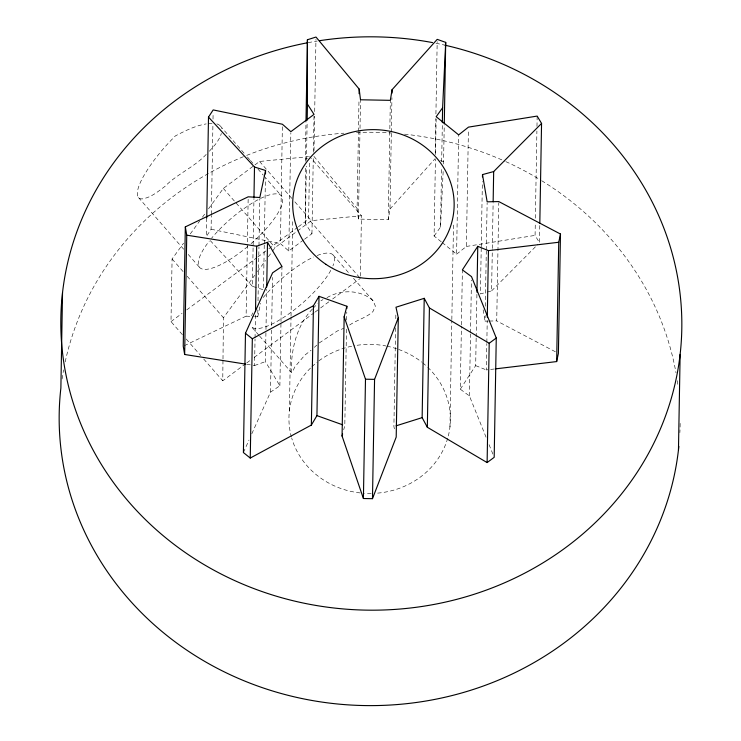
<?xml version="1.0" encoding="UTF-8"?>
<svg xmlns="http://www.w3.org/2000/svg" width="741" height="741" viewBox="0 0 741 741"><rect width="100%" height="100%" fill="white"/><g stroke="black" fill="none" stroke-linecap="round" stroke-linejoin="round"><path stroke-width="0.56" stroke-dasharray="3.71 2.78" d="M245.836 363.618L222.754 380.8L222.976 360.154M222.995 359.015L223.449 317.722L254.719 275.291M182.406 334.673L170.995 321.613L172.088 258.97L183.555 243.187M206.739 218.049L206.415 236.407L211.092 229.228L211.333 215.464M211.352 214.316L212.936 123.682M213.01 119.097L213.112 113.354M184.268 345.714L246.114 316.138L248.152 199.116M256.432 287.591L252.412 286.332L253.941 199.144M246.679 364.285L254.571 365.526L255.034 339.146M255.052 337.998L255.45 315.055M254.571 316.629L257.738 316.824L257.859 309.933M258.016 300.763L258.961 246.836M258.98 245.688L259.804 198.653M264.25 245.039L263.472 289.787L257.442 287.906M264.268 243.9L265.408 178.507M251.81 433.8L270.511 392.146L279.876 385.765L265.426 361.617L265.963 330.643M265.982 329.495L266.686 289.342M270.511 392.146L271.586 330.19M271.669 325.605L272.512 277.421M303.606 239.917L288.777 250.977L280.431 243.65L282.367 126.535M279.876 385.765L280.978 322.668M280.996 321.52L281.96 266.454M288.777 250.977L290.843 132.815M289.388 410.912L291.018 317.38M291.037 316.231L292.686 221.55M305.338 161.353L305.977 122.358M304.532 239.232L311.952 233.702L305.366 223.458L306.366 166.095M306.468 160.362L307.126 122.506M359.58 277.505L308.589 219.179L309.599 161.093M311.952 233.702L313.286 156.833M313.369 152.248L314.008 115.531M314.017 150.627L314.61 116.207M314.693 111.622L315.953 39.347M346.473 329.208L344.797 425.575L343.704 429.761M346.64 320.029L346.779 311.998M391.313 133.297L389.988 209.018L388.256 219.651L358.422 219.095L357.097 208.397L358.422 132.676M358.44 131.528L359.005 99.405M358.422 219.095L359.987 129.61M360.006 128.462L360.506 99.776M360.385 276.097L361.432 215.733L309.682 156.546M388.256 219.651L390.34 100.341M391.331 132.157L391.933 97.738M395.62 327.865L393.897 426.529L394.592 429.697M395.777 318.686L395.861 314.101M435.236 152.933L435.838 118.514M435.921 113.919L437.181 41.644M441.293 241.844L434.096 236.027L435.439 159.167M435.523 154.573L436.143 119.014M434.096 236.027L440.534 227.079L441.571 167.42M441.673 161.686L442.349 122.682M443.507 163.993L444.257 124.988M449.963 426.964L451.815 320.742M451.834 319.584L453.529 222.596M442.192 242.566L456.595 254.191L458.67 134.881M486.068 437.218L469.424 395.926L460.309 389.192L461.411 326.096M461.43 324.947L462.393 269.881M456.595 254.191L466.385 246.447L468.423 129.425M469.424 395.926L470.507 333.978M470.526 332.829L471.443 280.052M460.309 389.192L475.676 365.628L476.157 338.091M476.176 336.951L476.935 293.353M481.224 248.022L480.418 293.908L486.003 292.399M481.242 246.873L482.382 181.48M488.245 321.075L485.068 321.14L485.17 315.397M485.327 306.228L486.291 251.153M486.309 250.013L487.133 202.969M494.303 368.999L486.365 369.944L486.828 343.565M486.846 342.416L487.226 320.621M487.124 292.093L491.589 290.889L492.311 249.587M492.33 248.439L493.135 202.552M555.361 351.762L496.72 320.899L498.786 202.728M539.781 225.533L539.485 242.742L535.076 235.388L535.298 222.772M535.373 218.187L536.901 130.99M536.975 126.405L537.16 116.078M440.534 227.079L443.183 170.875M257.738 316.824L260.6 303.301M243.4 452.547L249.013 440.052M190.298 233.906L199.737 220.911M202.441 217.196L205.813 212.556M208.508 208.842L223.347 188.427L253.987 165.614M257.433 271.595L265.593 260.526M268.307 256.84L271.706 252.227M272.392 251.31L275.106 247.614L311.313 220.661L361.432 215.733M209.333 151.257L215.335 144.449A53.954 17.506 -33.5 0 0 221.327 133.436M389.988 209.018L435.134 158.667M312.406 309.034C296.511 325.595 290.944 350.002 291.324 372.334L292.834 371.232L294.751 367.017L304.718 355.235L311.072 350.261M313.156 308.256L317.676 303.551M491.589 290.889L537.855 244.373M206.211 154.415C194.133 167.318 177.21 173.894 164.919 186.426C157.99 191.586 150.979 197.569 142.17 198.921A53.954 14.033 -48.7 0 1 142.531 178.044C151.22 162.39 162.751 148.515 175.404 135.909C185.167 130.796 195.226 125.748 206.211 123.904M314.323 347.344L316.759 345.158M254.913 164.928L259.563 161.464L308.543 156.657M170.995 321.613L182.073 313.36M186.686 309.923L256.868 257.683M257.794 256.988L267.955 249.43M268.881 248.744L297.502 227.431M298.428 226.746L308.589 219.179M246.762 362.933L250.449 360.182M254.144 357.431L314.175 312.748M315.092 312.063L319.714 308.617M320.631 307.932L328.948 301.744M332.644 298.994L360.339 278.375M319.204 342.963L337.211 331.051L343.741 328.291M349.604 325.049C357.06 319.834 366.184 317.87 372.927 311.581L375.363 306.126L373.121 300.772L352.744 277.467M320.936 300.698L322.956 299.679M326.985 297.65C340.999 289.342 360.728 289.425 373.121 300.772M254.571 365.526L265.426 361.617M305.338 159.065L307.478 158.389M466.385 246.447L535.076 235.388M489.31 321.048L496.72 320.899M208.341 123.432L212.547 123.515M246.114 316.138L253.505 316.574M211.092 229.228L280.431 243.65M440.441 160.565L443.618 161.695M475.676 365.628L486.365 369.944M210.314 240.64L252.412 286.332M259.563 161.464L291.843 198.393M294.853 201.83L311.313 220.661M220.281 125.979L244.41 153.582M247.429 157.027L249.689 159.621M250.449 160.482L253.459 163.928M257.988 169.105L263.268 175.145M264.018 176.006L281.367 195.837M333.126 255.034L349.724 274.022M223.347 188.427L275.106 247.614M138.484 197.541L183.731 249.291M188.251 254.459L199.57 267.399M258.868 335.219L251.329 326.596A54.343 16.024 -41.2 0 0 290.481 312.702A54.343 16.024 -41.2 0 0 332.116 267.733M259.628 336.09L291.324 372.334M172.088 258.97L183.416 271.928M187.195 276.254L223.449 317.722M186.213 339.017L200.672 355.56M203.719 359.042L222.754 380.8M313.915 156.36L357.097 208.397M489.06 444.628L493.756 456.271M483.132 309.794L485.068 321.14M305.338 168.198L305.366 223.458M317.12 255.525A54.343 16.024 -41.2 0 1 332.931 265.843M251.514 315.786A54.343 16.024 -41.2 0 1 252.811 312.897M263.268 297.484A54.343 16.024 -41.2 0 1 313.665 257.007M427.779 367.341A80.732 74.535 1 0 1 448.018 437.125M447.703 438.246A80.732 74.535 1 0 1 375.659 493.284M371.195 493.46A80.732 74.535 1 0 1 364.507 493.311M360.107 492.922A80.732 74.535 1 0 1 291.741 438.209M291.426 437.097A80.732 74.535 1 0 1 311.137 367.453M311.952 366.675A80.732 74.535 1 0 1 317.102 362.229M318.889 360.858A80.732 74.535 1 0 1 354.902 345.621M357.079 345.278A80.732 74.535 1 0 1 385.82 345.945M386.913 346.167A80.732 74.535 1 0 1 396.565 348.724M398.63 349.437A80.732 74.535 1 0 1 421.759 362.117M422.648 362.831A80.732 74.535 1 0 1 426.955 366.563M62.077 378.966A310.516 286.674 1 0 1 63.596 369.852M65.199 361.886A310.516 286.674 1 0 1 243.493 156.666M246.651 155.397A310.516 286.674 1 0 1 343.87 133.185M356.495 132.482A310.516 286.674 1 0 1 390.933 132.982M404.54 134.158A310.516 286.674 1 0 1 504.778 161.167M505.844 161.64A310.516 286.674 1 0 1 540.745 180.128M541.717 180.73A310.516 286.674 1 0 1 675.987 372.769M677.283 380.661A310.516 286.674 1 0 1 678.071 386.357M680.155 423.37A310.516 286.674 1 0 1 679.868 432.633M308.117 42.654A310.516 286.674 1 0 1 317.204 41.061M435.967 43.265A310.516 286.674 1 0 1 445.072 45.21M216.844 123.877A53.954 17.506 -33.5 0 1 221.559 128.452M251.051 243.65A54.343 16.024 -41.2 0 0 282.71 200.172A54.343 16.024 -41.2 0 0 251.755 203.312L240.834 210.74A54.343 16.024 -41.2 0 0 211.509 238.287M247.735 246.484A54.343 16.024 -41.2 0 1 203.404 269.261A54.343 16.024 -41.2 0 1 209.323 241.01"/><path stroke-width="1.11" d="M62.531 292.621L60.873 388.062A310.516 286.674 1 0 0 338.933 704.126A310.516 286.674 1 0 0 678.839 446.406M444.276 123.84L445.702 42.385L437.218 39.356L392.072 89.707L390.34 100.341L360.506 99.776L359.181 89.077L315.999 37.05L307.422 39.755L307.45 104.148L314.027 114.392L290.861 131.666L282.404 124.238L213.176 109.918L208.499 117.097L254.496 167.021L265.556 170.476L259.822 197.504L248.198 196.819L185.324 226.885L183.24 346.204L184.657 354.485L245.549 364.109M184.657 354.485L186.741 235.175L185.324 226.885M206.739 218.049L208.499 117.097M186.741 235.175L256.655 246.216L267.51 242.307L281.96 266.454L272.586 272.827L245.484 333.237L243.4 452.547L250.245 458.058L311.359 425.065L316.935 415.627L319.019 296.317L346.881 306.265L346.834 308.552M253.959 197.995L254.496 167.021M250.245 458.058L252.329 338.748L245.484 333.237M255.515 311.609L256.655 246.216M265.491 173.913L265.556 170.476M266.723 287.045L267.51 242.307M305.996 121.209L307.422 39.755M307.172 120.209L307.45 104.148M311.359 425.065L313.443 305.746L319.019 296.317M445.702 42.385L442.618 107.76L436.18 116.717L458.67 134.881L468.469 127.128L537.16 116.078L541.56 123.432L493.673 171.569L482.502 174.598L487.152 201.821L498.804 201.58L560.483 234.045L558.742 242.261L488.449 250.634L477.76 246.318L462.393 269.881L471.508 276.615L496.266 338.016L494.182 457.336L487.115 462.579L427.335 427.27L429.419 307.96L424.223 298.327L395.981 307.219L398.288 317.759L396.203 437.079L372.482 498.684L363.405 498.517L342.073 436.032L344.157 316.722L346.881 306.265M359.098 93.672L359.181 89.077M363.405 498.517L365.489 379.197L344.157 316.722M372.482 498.684L374.566 379.373L398.288 317.759M392.017 93.144L392.072 89.707M427.335 427.27L422.138 417.637L424.223 298.327M442.349 122.682L442.618 107.76M476.963 292.204L477.76 246.318M482.465 176.895L482.502 174.598M487.291 317.176L488.449 250.634M487.115 462.579L489.199 343.268L496.266 338.016M493.154 201.404L493.673 171.569M539.818 223.236L541.56 123.432M495.442 368.87L556.658 361.571L558.742 242.261M560.483 234.045L558.399 353.355L556.658 361.571M678.469 449.815L680.127 354.374M342.073 436.032L342.62 433.939M252.329 338.748L313.443 305.746M396.065 425.843L422.138 417.637M365.489 379.197L374.566 379.373M316.935 415.627L342.648 424.806M429.419 307.96L489.199 343.268M445.072 45.21A310.516 286.674 1 0 1 625.145 489.292A310.516 286.674 1 0 1 112.076 480.613A310.516 286.674 1 0 1 306.978 42.867M319.473 40.709A310.516 286.674 1 0 1 432.54 42.598M325.938 264.333A80.732 74.535 1 0 0 453.705 212.204A80.732 74.535 1 0 0 340.61 135.983A80.732 74.535 1 0 0 325.938 264.333"/></g></svg>
